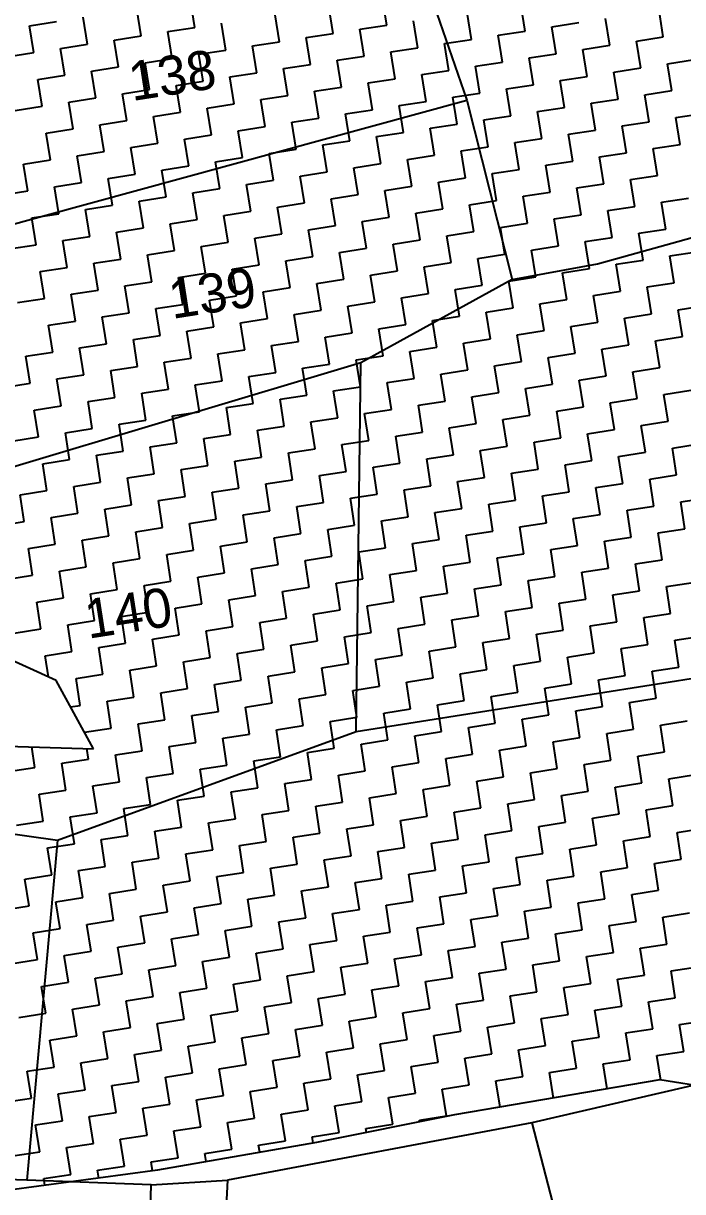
# Model space of a CAD drawing. Header units: metres. Extents: x 288492 to 290465, y 1999120 to 2001541.
# Drawn here: x 289333.7 to 289454.1, y 1999396.7 to 1999609.9 of the extents above; entities that cross this region are included whole.
import ezdxf
from ezdxf.enums import TextEntityAlignment as Align

# ---------------------------------------------------------------- set-up
doc = ezdxf.new("R2010")
doc.units = ezdxf.units.M
doc.header["$MEASUREMENT"] = 0
for name, color, linetype in [('POLY_HATCH', 12, 'Continuous'), ('POLY_PARCEL', 6, 'Continuous'), ('TEXT_PARCEL', 7, 'Continuous')]:
    doc.layers.add(name, color=color, linetype=linetype)
doc.styles.add('TEXT_MAP', font='KRDEV050.TTF')

# ---------------------------------------------------------------- blocks, each defined once
blk = doc.blocks.new('25')
at = {"layer": 'POLY_HATCH', "linetype": 'Continuous'}
for p, q in [((289365.43, 1999567.89), (289364.66, 1999572.95)), ((289401.59, 1999568.2), (289400.82, 1999573.26)), ((289355.31, 1999566.36), (289354.55, 1999571.42)), ((289391.47, 1999566.67), (289390.71, 1999571.73)), ((289417.52, 1999565.45), (289416.76, 1999570.51)), ((289427.64, 1999566.98), (289426.87, 1999572.04)), ((289453.68, 1999565.76), (289452.92, 1999570.82)), ((289334.32, 1999568.35), (289339.38, 1999569.11)), ((289335.09, 1999563.29), (289334.32, 1999568.35)), ((289345.2, 1999564.83), (289344.43, 1999569.88)), ((289371.25, 1999563.6), (289370.48, 1999568.66)), ((289381.36, 1999565.14), (289380.59, 1999570.19)), ((289407.41, 1999563.91), (289406.64, 1999568.97)), ((289432.69, 1999567.75), (289437.75, 1999568.52)), ((289443.57, 1999564.23), (289442.81, 1999569.28)), ((289350.26, 1999565.59), (289355.31, 1999566.36)), ((289360.37, 1999567.13), (289365.43, 1999567.89)), ((289361.14, 1999562.07), (289360.37, 1999567.13)), ((289386.42, 1999565.9), (289391.47, 1999566.67)), ((289396.53, 1999567.44), (289401.59, 1999568.2)), ((289397.3, 1999562.38), (289396.53, 1999567.44)), ((289422.58, 1999566.22), (289427.64, 1999566.98)), ((289423.35, 1999561.16), (289422.58, 1999566.22)), ((289433.46, 1999562.69), (289432.69, 1999567.75)), ((289340.14, 1999564.06), (289345.2, 1999564.83)), ((289340.91, 1999559), (289340.14, 1999564.06)), ((289351.02, 1999560.54), (289350.26, 1999565.59)), ((289376.3, 1999564.37), (289381.36, 1999565.14)), ((289377.07, 1999559.31), (289376.3, 1999564.37)), ((289387.18, 1999560.85), (289386.42, 1999565.9)), ((289402.35, 1999563.15), (289407.41, 1999563.91)), ((289412.47, 1999564.68), (289417.52, 1999565.45)), ((289413.23, 1999559.63), (289412.47, 1999564.68)), ((289438.52, 1999563.46), (289443.57, 1999564.23)), ((289448.63, 1999564.99), (289453.68, 1999565.76)), ((289449.4, 1999559.94), (289448.63, 1999564.99)), ((289330.03, 1999562.52), (289335.09, 1999563.29)), ((289356.08, 1999561.3), (289361.14, 1999562.07)), ((289366.19, 1999562.84), (289371.25, 1999563.6)), ((289366.96, 1999557.78), (289366.19, 1999562.84)), ((289392.24, 1999561.61), (289397.3, 1999562.38)), ((289403.12, 1999558.09), (289402.35, 1999563.15)), ((289428.4, 1999561.93), (289433.46, 1999562.69)), ((289429.17, 1999556.87), (289428.4, 1999561.93)), ((289439.28, 1999558.4), (289438.52, 1999563.46)), ((289345.97, 1999559.77), (289351.02, 1999560.54)), ((289346.73, 1999554.71), (289345.97, 1999559.77)), ((289356.85, 1999556.25), (289356.08, 1999561.3)), ((289382.13, 1999560.08), (289387.18, 1999560.85)), ((289382.89, 1999555.02), (289382.13, 1999560.08)), ((289393.01, 1999556.56), (289392.24, 1999561.61)), ((289408.18, 1999558.86), (289413.23, 1999559.63)), ((289418.29, 1999560.39), (289423.35, 1999561.16)), ((289419.06, 1999555.34), (289418.29, 1999560.39)), ((289444.34, 1999559.17), (289449.4, 1999559.94)), ((289454.45, 1999560.7), (289459.51, 1999561.47)), ((289455.22, 1999555.65), (289454.45, 1999560.7)), ((289335.85, 1999558.23), (289340.91, 1999559)), ((289336.62, 1999553.18), (289335.85, 1999558.23)), ((289361.9, 1999557.01), (289366.96, 1999557.78)), ((289372.02, 1999558.55), (289377.07, 1999559.31)), ((289372.78, 1999553.49), (289372.02, 1999558.55)), ((289398.06, 1999557.32), (289403.12, 1999558.09)), ((289398.83, 1999552.27), (289398.06, 1999557.32)), ((289408.94, 1999553.8), (289408.18, 1999558.86)), ((289434.23, 1999557.64), (289439.28, 1999558.4)), ((289434.99, 1999552.58), (289434.23, 1999557.64)), ((289445.11, 1999554.11), (289444.34, 1999559.17)), ((289351.79, 1999555.48), (289356.85, 1999556.25)), ((289352.56, 1999550.42), (289351.79, 1999555.48)), ((289362.67, 1999551.96), (289361.9, 1999557.01)), ((289387.95, 1999555.79), (289393.01, 1999556.56)), ((289388.72, 1999550.73), (289387.95, 1999555.79)), ((289414, 1999554.57), (289419.06, 1999555.34)), ((289424.11, 1999556.1), (289429.17, 1999556.87)), ((289424.88, 1999551.05), (289424.11, 1999556.1)), ((289450.16, 1999554.88), (289455.22, 1999555.65)), ((289331.56, 1999552.41), (289336.62, 1999553.18)), ((289341.68, 1999553.95), (289346.73, 1999554.71)), ((289342.44, 1999548.89), (289341.68, 1999553.95)), ((289367.73, 1999552.72), (289372.78, 1999553.49)), ((289377.84, 1999554.26), (289382.89, 1999555.02)), ((289378.61, 1999549.2), (289377.84, 1999554.26)), ((289403.89, 1999553.04), (289408.94, 1999553.8)), ((289404.65, 1999547.98), (289403.89, 1999553.04)), ((289414.77, 1999549.51), (289414, 1999554.57)), ((289440.05, 1999553.35), (289445.11, 1999554.11)), ((289440.82, 1999548.29), (289440.05, 1999553.35)), ((289450.93, 1999549.82), (289450.16, 1999554.88)), ((289357.61, 1999551.19), (289362.67, 1999551.96)), ((289358.38, 1999546.13), (289357.61, 1999551.19)), ((289368.49, 1999547.67), (289367.73, 1999552.72)), ((289383.66, 1999549.97), (289388.72, 1999550.73)), ((289393.77, 1999551.5), (289398.83, 1999552.27)), ((289394.54, 1999546.45), (289393.77, 1999551.5)), ((289419.82, 1999550.28), (289424.88, 1999551.05)), ((289429.94, 1999551.81), (289434.99, 1999552.58)), ((289430.7, 1999546.76), (289429.94, 1999551.81)), ((289455.99, 1999550.59), (289461.04, 1999551.36)), ((289337.39, 1999548.12), (289342.44, 1999548.89)), ((289347.5, 1999549.66), (289352.56, 1999550.42)), ((289348.27, 1999544.6), (289347.5, 1999549.66)), ((289373.55, 1999548.43), (289378.61, 1999549.2)), ((289384.43, 1999544.91), (289383.66, 1999549.97)), ((289409.71, 1999548.75), (289414.77, 1999549.51)), ((289410.48, 1999543.69), (289409.71, 1999548.75)), ((289420.59, 1999545.22), (289419.82, 1999550.28)), ((289445.87, 1999549.06), (289450.93, 1999549.82)), ((289446.64, 1999544), (289445.87, 1999549.06)), ((289456.75, 1999545.53), (289455.99, 1999550.59)), ((289338.15, 1999543.07), (289337.39, 1999548.12)), ((289363.44, 1999546.9), (289368.49, 1999547.67)), ((289364.2, 1999541.84), (289363.44, 1999546.9)), ((289374.32, 1999543.38), (289373.55, 1999548.43)), ((289389.49, 1999545.68), (289394.54, 1999546.45)), ((289399.6, 1999547.21), (289404.65, 1999547.98)), ((289400.36, 1999542.16), (289399.6, 1999547.21)), ((289425.65, 1999545.99), (289430.7, 1999546.76)), ((289435.76, 1999547.52), (289440.82, 1999548.29)), ((289436.53, 1999542.47), (289435.76, 1999547.52)), ((289343.21, 1999543.83), (289348.27, 1999544.6)), ((289353.32, 1999545.37), (289358.38, 1999546.13)), ((289354.09, 1999540.31), (289353.32, 1999545.37)), ((289379.37, 1999544.14), (289384.43, 1999544.91)), ((289380.14, 1999539.09), (289379.37, 1999544.14)), ((289390.25, 1999540.62), (289389.49, 1999545.68)), ((289415.53, 1999544.46), (289420.59, 1999545.22)), ((289416.3, 1999539.4), (289415.53, 1999544.46)), ((289426.41, 1999540.93), (289425.65, 1999545.99)), ((289451.7, 1999544.77), (289456.75, 1999545.53)), ((289452.46, 1999539.71), (289451.7, 1999544.77)), ((289333.1, 1999542.3), (289338.15, 1999543.07)), ((289333.86, 1999537.24), (289333.1, 1999542.3)), ((289343.98, 1999538.78), (289343.21, 1999543.83)), ((289369.26, 1999542.61), (289374.32, 1999543.38)), ((289370.03, 1999537.55), (289369.26, 1999542.61)), ((289395.31, 1999541.39), (289400.36, 1999542.16)), ((289405.42, 1999542.92), (289410.48, 1999543.69)), ((289406.19, 1999537.87), (289405.42, 1999542.92)), ((289431.47, 1999541.7), (289436.53, 1999542.47)), ((289441.58, 1999543.23), (289446.64, 1999544)), ((289442.35, 1999538.18), (289441.58, 1999543.23)), ((289349.03, 1999539.54), (289354.09, 1999540.31)), ((289359.15, 1999541.08), (289364.2, 1999541.84)), ((289359.91, 1999536.02), (289359.15, 1999541.08)), ((289385.2, 1999539.85), (289390.25, 1999540.62)), ((289385.96, 1999534.8), (289385.2, 1999539.85)), ((289396.08, 1999536.33), (289395.31, 1999541.39)), ((289421.36, 1999540.17), (289426.41, 1999540.93)), ((289422.12, 1999535.11), (289421.36, 1999540.17)), ((289432.24, 1999536.64), (289431.47, 1999541.7)), ((289447.41, 1999538.94), (289452.46, 1999539.71)), ((289338.92, 1999538.01), (289343.98, 1999538.78)), ((289339.69, 1999532.95), (289338.92, 1999538.01)), ((289349.8, 1999534.49), (289349.03, 1999539.54)), ((289364.97, 1999536.79), (289370.03, 1999537.55)), ((289375.08, 1999538.32), (289380.14, 1999539.09)), ((289375.85, 1999533.26), (289375.08, 1999538.32)), ((289401.13, 1999537.1), (289406.19, 1999537.87)), ((289411.24, 1999538.63), (289416.3, 1999539.4)), ((289412.01, 1999533.58), (289411.24, 1999538.63)), ((289437.29, 1999537.41), (289442.35, 1999538.18)), ((289448.17, 1999533.89), (289447.41, 1999538.94)), ((289328.81, 1999536.48), (289333.86, 1999537.24)), ((289354.86, 1999535.25), (289359.91, 1999536.02)), ((289365.74, 1999531.73), (289364.97, 1999536.79)), ((289391.02, 1999535.57), (289396.08, 1999536.33)), ((289391.79, 1999530.51), (289391.02, 1999535.57)), ((289401.9, 1999532.04), (289401.13, 1999537.1)), ((289427.18, 1999535.88), (289432.24, 1999536.64)), ((289427.95, 1999530.82), (289427.18, 1999535.88)), ((289438.06, 1999532.35), (289437.29, 1999537.41)), ((289453.23, 1999534.66), (289458.29, 1999535.42)), ((289344.74, 1999533.72), (289349.8, 1999534.49)), ((289345.51, 1999528.66), (289344.74, 1999533.72)), ((289355.62, 1999530.2), (289354.86, 1999535.25)), ((289370.79, 1999532.5), (289375.85, 1999533.26)), ((289380.91, 1999534.03), (289385.96, 1999534.8)), ((289381.67, 1999528.98), (289380.91, 1999534.03)), ((289406.96, 1999532.81), (289412.01, 1999533.58)), ((289417.07, 1999534.34), (289422.12, 1999535.11)), ((289417.83, 1999529.29), (289417.07, 1999534.34)), ((289443.12, 1999533.12), (289448.17, 1999533.89)), ((289443.88, 1999528.06), (289443.12, 1999533.12)), ((289454, 1999529.6), (289453.23, 1999534.66)), ((289334.63, 1999532.19), (289339.69, 1999532.95)), ((289335.4, 1999527.13), (289334.63, 1999532.19)), ((289360.68, 1999530.96), (289365.74, 1999531.73)), ((289361.45, 1999525.91), (289360.68, 1999530.96)), ((289371.56, 1999527.44), (289370.79, 1999532.5)), ((289396.84, 1999531.28), (289401.9, 1999532.04)), ((289397.61, 1999526.22), (289396.84, 1999531.28)), ((289407.72, 1999527.75), (289406.96, 1999532.81)), ((289433, 1999531.59), (289438.06, 1999532.35)), ((289433.77, 1999526.53), (289433, 1999531.59)), ((289350.57, 1999529.43), (289355.62, 1999530.2)), ((289351.33, 1999524.37), (289350.57, 1999529.43)), ((289376.62, 1999528.21), (289381.67, 1999528.98)), ((289386.73, 1999529.74), (289391.79, 1999530.51)), ((289387.5, 1999524.69), (289386.73, 1999529.74)), ((289412.78, 1999528.52), (289417.83, 1999529.29)), ((289422.89, 1999530.05), (289427.95, 1999530.82)), ((289423.66, 1999525), (289422.89, 1999530.05)), ((289448.94, 1999528.83), (289454, 1999529.6)), ((289449.71, 1999523.78), (289448.94, 1999528.83)), ((289330.34, 1999526.36), (289335.4, 1999527.13)), ((289340.45, 1999527.9), (289345.51, 1999528.66)), ((289341.22, 1999522.84), (289340.45, 1999527.9)), ((289366.5, 1999526.67), (289371.56, 1999527.44)), ((289367.27, 1999521.62), (289366.5, 1999526.67)), ((289377.38, 1999523.15), (289376.62, 1999528.21)), ((289402.67, 1999526.99), (289407.72, 1999527.75)), ((289403.43, 1999521.93), (289402.67, 1999526.99)), ((289413.55, 1999523.46), (289412.78, 1999528.52)), ((289428.71, 1999525.76), (289433.77, 1999526.53)), ((289438.83, 1999527.3), (289443.88, 1999528.06)), ((289439.59, 1999522.24), (289438.83, 1999527.3)), ((289346.28, 1999523.61), (289351.33, 1999524.37)), ((289356.39, 1999525.14), (289361.45, 1999525.91)), ((289357.16, 1999520.08), (289356.39, 1999525.14)), ((289382.44, 1999523.92), (289387.5, 1999524.69)), ((289392.55, 1999525.45), (289397.61, 1999526.22)), ((289393.32, 1999520.4), (289392.55, 1999525.45)), ((289418.6, 1999524.23), (289423.66, 1999525)), ((289429.48, 1999520.71), (289428.71, 1999525.76)), ((289454.76, 1999524.54), (289459.82, 1999525.31)), ((289455.53, 1999519.49), (289454.76, 1999524.54)), ((289336.17, 1999522.07), (289341.22, 1999522.84)), ((289347.05, 1999518.55), (289346.28, 1999523.61)), ((289372.33, 1999522.38), (289377.38, 1999523.15)), ((289373.09, 1999517.33), (289372.33, 1999522.38)), ((289383.21, 1999518.86), (289382.44, 1999523.92)), ((289408.49, 1999522.7), (289413.55, 1999523.46)), ((289409.26, 1999517.64), (289408.49, 1999522.7)), ((289419.37, 1999519.17), (289418.6, 1999524.23)), ((289434.54, 1999521.47), (289439.59, 1999522.24)), ((289444.65, 1999523.01), (289449.71, 1999523.78)), ((289445.42, 1999517.95), (289444.65, 1999523.01)), ((289336.93, 1999517.02), (289336.17, 1999522.07)), ((289352.1, 1999519.32), (289357.16, 1999520.08)), ((289362.21, 1999520.85), (289367.27, 1999521.62)), ((289362.98, 1999515.79), (289362.21, 1999520.85)), ((289388.26, 1999519.63), (289393.32, 1999520.4)), ((289398.38, 1999521.16), (289403.43, 1999521.93)), ((289399.14, 1999516.11), (289398.38, 1999521.16)), ((289424.42, 1999519.94), (289429.48, 1999520.71)), ((289425.19, 1999514.88), (289424.42, 1999519.94)), ((289435.3, 1999516.42), (289434.54, 1999521.47)), ((289341.99, 1999517.78), (289347.05, 1999518.55)), ((289342.76, 1999512.73), (289341.99, 1999517.78)), ((289352.87, 1999514.26), (289352.1, 1999519.32)), ((289378.15, 1999518.1), (289383.21, 1999518.86)), ((289378.92, 1999513.04), (289378.15, 1999518.1)), ((289389.03, 1999514.57), (289388.26, 1999519.63)), ((289414.31, 1999518.41), (289419.37, 1999519.17)), ((289415.08, 1999513.35), (289414.31, 1999518.41)), ((289440.36, 1999517.19), (289445.42, 1999517.95)), ((289450.47, 1999518.72), (289455.53, 1999519.49)), ((289451.24, 1999513.66), (289450.47, 1999518.72)), ((289331.88, 1999516.25), (289336.93, 1999517.02)), ((289357.92, 1999515.03), (289362.98, 1999515.79)), ((289368.04, 1999516.56), (289373.09, 1999517.33)), ((289368.8, 1999511.51), (289368.04, 1999516.56)), ((289394.09, 1999515.34), (289399.14, 1999516.11)), ((289404.2, 1999516.87), (289409.26, 1999517.64)), ((289404.97, 1999511.82), (289404.2, 1999516.87)), ((289430.25, 1999515.65), (289435.3, 1999516.42)), ((289431.02, 1999510.6), (289430.25, 1999515.65)), ((289441.13, 1999512.13), (289440.36, 1999517.19)), ((289347.81, 1999513.49), (289352.87, 1999514.26)), ((289348.58, 1999508.44), (289347.81, 1999513.49)), ((289358.69, 1999509.97), (289357.92, 1999515.03)), ((289383.97, 1999513.81), (289389.03, 1999514.57)), ((289384.74, 1999508.75), (289383.97, 1999513.81)), ((289394.85, 1999510.28), (289394.09, 1999515.34)), ((289410.02, 1999512.58), (289415.08, 1999513.35)), ((289420.14, 1999514.12), (289425.19, 1999514.88)), ((289420.9, 1999509.06), (289420.14, 1999514.12)), ((289446.18, 1999512.9), (289451.24, 1999513.66)), ((289456.3, 1999514.43), (289461.35, 1999515.2)), ((289457.06, 1999509.37), (289456.3, 1999514.43)), ((289337.7, 1999511.96), (289342.76, 1999512.73)), ((289338.47, 1999506.9), (289337.7, 1999511.96)), ((289363.75, 1999510.74), (289368.8, 1999511.51)), ((289373.86, 1999512.27), (289378.92, 1999513.04)), ((289374.63, 1999507.22), (289373.86, 1999512.27)), ((289399.91, 1999511.05), (289404.97, 1999511.82)), ((289410.79, 1999507.53), (289410.02, 1999512.58)), ((289436.07, 1999511.36), (289441.13, 1999512.13)), ((289436.84, 1999506.31), (289436.07, 1999511.36)), ((289446.95, 1999507.84), (289446.18, 1999512.9)), ((289353.64, 1999509.2), (289358.69, 1999509.97)), ((289354.4, 1999504.15), (289353.64, 1999509.2)), ((289364.51, 1999505.68), (289363.75, 1999510.74)), ((289389.8, 1999509.52), (289394.85, 1999510.28)), ((289390.56, 1999504.46), (289389.8, 1999509.52)), ((289400.68, 1999505.99), (289399.91, 1999511.05)), ((289415.85, 1999508.29), (289420.9, 1999509.06)), ((289425.96, 1999509.83), (289431.02, 1999510.6)), ((289426.73, 1999504.77), (289425.96, 1999509.83)), ((289452.01, 1999508.61), (289457.06, 1999509.37)), ((289333.41, 1999506.14), (289338.47, 1999506.9)), ((289343.52, 1999507.67), (289348.58, 1999508.44)), ((289344.29, 1999502.61), (289343.52, 1999507.67)), ((289369.57, 1999506.45), (289374.63, 1999507.22)), ((289379.68, 1999507.98), (289384.74, 1999508.75)), ((289380.45, 1999502.93), (289379.68, 1999507.98)), ((289405.73, 1999506.76), (289410.79, 1999507.53)), ((289406.5, 1999501.7), (289405.73, 1999506.76)), ((289416.61, 1999503.24), (289415.85, 1999508.29)), ((289441.89, 1999507.07), (289446.95, 1999507.84)), ((289442.66, 1999502.02), (289441.89, 1999507.07)), ((289452.77, 1999503.55), (289452.01, 1999508.61)), ((289334.18, 1999501.08), (289333.41, 1999506.14)), ((289359.46, 1999504.91), (289364.51, 1999505.68)), ((289360.23, 1999499.86), (289359.46, 1999504.91)), ((289370.34, 1999501.39), (289369.57, 1999506.45)), ((289395.62, 1999505.23), (289400.68, 1999505.99)), ((289396.39, 1999500.17), (289395.62, 1999505.23)), ((289421.67, 1999504), (289426.73, 1999504.77)), ((289431.78, 1999505.54), (289436.84, 1999506.31)), ((289432.55, 1999500.48), (289431.78, 1999505.54)), ((289339.23, 1999501.85), (289344.29, 1999502.61)), ((289349.35, 1999503.38), (289354.4, 1999504.15)), ((289350.11, 1999498.32), (289349.35, 1999503.38)), ((289375.39, 1999502.16), (289380.45, 1999502.93)), ((289385.51, 1999503.69), (289390.56, 1999504.46)), ((289386.27, 1999498.64), (289385.51, 1999503.69)), ((289411.56, 1999502.47), (289416.61, 1999503.24)), ((289412.32, 1999497.41), (289411.56, 1999502.47)), ((289422.44, 1999498.95), (289421.67, 1999504)), ((289447.72, 1999502.78), (289452.77, 1999503.55)), ((289448.49, 1999497.73), (289447.72, 1999502.78)), ((289329.12, 1999500.31), (289334.18, 1999501.08)), ((289340, 1999496.79), (289339.23, 1999501.85)), ((289365.28, 1999500.63), (289370.34, 1999501.39)), ((289366.05, 1999495.57), (289365.28, 1999500.63)), ((289376.16, 1999497.1), (289375.39, 1999502.16)), ((289391.33, 1999499.4), (289396.39, 1999500.17)), ((289401.44, 1999500.94), (289406.5, 1999501.7)), ((289402.21, 1999495.88), (289401.44, 1999500.94)), ((289427.49, 1999499.72), (289432.55, 1999500.48)), ((289437.61, 1999501.25), (289442.66, 1999502.02)), ((289438.37, 1999496.19), (289437.61, 1999501.25)), ((289345.06, 1999497.56), (289350.11, 1999498.32)), ((289355.17, 1999499.09), (289360.23, 1999499.86)), ((289355.94, 1999494.04), (289355.17, 1999499.09)), ((289381.22, 1999497.87), (289386.27, 1999498.64)), ((289392.1, 1999494.35), (289391.33, 1999499.4)), ((289417.38, 1999498.18), (289422.44, 1999498.95)), ((289418.15, 1999493.13), (289417.38, 1999498.18)), ((289428.26, 1999494.66), (289427.49, 1999499.72)), ((289453.54, 1999498.49), (289458.6, 1999499.26)), ((289454.31, 1999493.44), (289453.54, 1999498.49)), ((289334.94, 1999496.02), (289340, 1999496.79)), ((289335.71, 1999490.97), (289334.94, 1999496.02)), ((289345.82, 1999492.5), (289345.06, 1999497.56)), ((289371.11, 1999496.34), (289376.16, 1999497.1)), ((289371.87, 1999491.28), (289371.11, 1999496.34)), ((289381.98, 1999492.81), (289381.22, 1999497.87)), ((289397.15, 1999495.11), (289402.21, 1999495.88)), ((289407.27, 1999496.65), (289412.32, 1999497.41)), ((289408.03, 1999491.59), (289407.27, 1999496.65)), ((289433.32, 1999495.43), (289438.37, 1999496.19)), ((289443.43, 1999496.96), (289448.49, 1999497.73)), ((289444.2, 1999491.9), (289443.43, 1999496.96)), ((289350.88, 1999493.27), (289355.94, 1999494.04)), ((289360.99, 1999494.8), (289366.05, 1999495.57)), ((289361.76, 1999489.75), (289360.99, 1999494.8)), ((289387.04, 1999493.58), (289392.1, 1999494.35)), ((289387.81, 1999488.52), (289387.04, 1999493.58)), ((289397.92, 1999490.06), (289397.15, 1999495.11)), ((289423.2, 1999493.89), (289428.26, 1999494.66)), ((289423.97, 1999488.84), (289423.2, 1999493.89)), ((289434.08, 1999490.37), (289433.32, 1999495.43)), ((289340.77, 1999491.73), (289345.82, 1999492.5)), ((289341.53, 1999486.68), (289340.77, 1999491.73)), ((289351.65, 1999488.21), (289350.88, 1999493.27)), ((289376.93, 1999492.05), (289381.98, 1999492.81)), ((289377.7, 1999486.99), (289376.93, 1999492.05)), ((289402.98, 1999490.82), (289408.03, 1999491.59)), ((289413.09, 1999492.36), (289418.15, 1999493.13)), ((289413.86, 1999487.3), (289413.09, 1999492.36)), ((289439.14, 1999491.14), (289444.2, 1999491.9)), ((289449.25, 1999492.67), (289454.31, 1999493.44)), ((289450.02, 1999487.61), (289449.25, 1999492.67)), ((289330.65, 1999490.2), (289335.71, 1999490.97)), ((289356.7, 1999488.98), (289361.76, 1999489.75)), ((289366.82, 1999490.51), (289371.87, 1999491.28)), ((289367.58, 1999485.46), (289366.82, 1999490.51)), ((289392.86, 1999489.29), (289397.92, 1999490.06)), ((289393.63, 1999484.23), (289392.86, 1999489.29)), ((289403.74, 1999485.77), (289402.98, 1999490.82)), ((289429.03, 1999489.6), (289434.08, 1999490.37)), ((289429.79, 1999484.55), (289429.03, 1999489.6)), ((289439.91, 1999486.08), (289439.14, 1999491.14)), ((289455.08, 1999488.38), (289460.13, 1999489.15)), ((289346.59, 1999487.45), (289351.65, 1999488.21)), ((289347.36, 1999482.39), (289346.59, 1999487.45)), ((289357.47, 1999483.92), (289356.7, 1999488.98)), ((289372.64, 1999486.22), (289377.7, 1999486.99)), ((289382.75, 1999487.76), (289387.81, 1999488.52)), ((289383.52, 1999482.7), (289382.75, 1999487.76)), ((289408.8, 1999486.53), (289413.86, 1999487.3)), ((289418.91, 1999488.07), (289423.97, 1999488.84)), ((289419.68, 1999483.01), (289418.91, 1999488.07)), ((289444.96, 1999486.85), (289450.02, 1999487.61)), ((289455.84, 1999483.32), (289455.08, 1999488.38)), ((289336.48, 1999485.91), (289341.53, 1999486.68)), ((289337.24, 1999480.85), (289336.48, 1999485.91)), ((289362.53, 1999484.69), (289367.58, 1999485.46)), ((289373.41, 1999481.17), (289372.64, 1999486.22)), ((289398.69, 1999485), (289403.74, 1999485.77)), ((289399.45, 1999479.94), (289398.69, 1999485)), ((289409.57, 1999481.48), (289408.8, 1999486.53)), ((289434.85, 1999485.31), (289439.91, 1999486.08)), ((289435.62, 1999480.26), (289434.85, 1999485.31)), ((289445.73, 1999481.79), (289444.96, 1999486.85)), ((289352.41, 1999483.16), (289357.47, 1999483.92)), ((289353.18, 1999478.1), (289352.41, 1999483.16)), ((289363.29, 1999479.63), (289362.53, 1999484.69)), ((289378.46, 1999481.93), (289383.52, 1999482.7)), ((289388.58, 1999483.47), (289393.63, 1999484.23)), ((289389.34, 1999478.41), (289388.58, 1999483.47)), ((289414.62, 1999482.25), (289419.68, 1999483.01)), ((289424.74, 1999483.78), (289429.79, 1999484.55)), ((289425.5, 1999478.72), (289424.74, 1999483.78)), ((289450.79, 1999482.56), (289455.84, 1999483.32)), ((289451.55, 1999477.5), (289450.79, 1999482.56)), ((289332.19, 1999480.09), (289337.24, 1999480.85)), ((289342.3, 1999481.62), (289347.36, 1999482.39)), ((289343.07, 1999476.57), (289342.3, 1999481.62)), ((289368.35, 1999480.4), (289373.41, 1999481.17)), ((289369.12, 1999475.34), (289368.35, 1999480.4)), ((289379.23, 1999476.88), (289378.46, 1999481.93)), ((289404.51, 1999480.71), (289409.57, 1999481.48)), ((289405.28, 1999475.66), (289404.51, 1999480.71)), ((289415.39, 1999477.19), (289414.62, 1999482.25)), ((289440.67, 1999481.02), (289445.73, 1999481.79)), ((289441.44, 1999475.97), (289440.67, 1999481.02)), ((289332.95, 1999475.03), (289332.19, 1999480.09)), ((289358.24, 1999478.87), (289363.29, 1999479.63)), ((289359, 1999473.81), (289358.24, 1999478.87)), ((289384.29, 1999477.64), (289389.34, 1999478.41)), ((289394.4, 1999479.18), (289399.45, 1999479.94)), ((289395.17, 1999474.12), (289394.4, 1999479.18)), ((289420.45, 1999477.96), (289425.5, 1999478.72)), ((289430.56, 1999479.49), (289435.62, 1999480.26)), ((289431.33, 1999474.43), (289430.56, 1999479.49)), ((289456.61, 1999478.27), (289461.67, 1999479.03)), ((289457.38, 1999473.21), (289456.61, 1999478.27)), ((289338.01, 1999475.8), (289343.07, 1999476.57)), ((289348.12, 1999477.33), (289353.18, 1999478.1)), ((289348.89, 1999472.28), (289348.12, 1999477.33)), ((289374.17, 1999476.11), (289379.23, 1999476.88)), ((289374.94, 1999471.05), (289374.17, 1999476.11)), ((289385.05, 1999472.59), (289384.29, 1999477.64)), ((289410.33, 1999476.42), (289415.39, 1999477.19)), ((289411.1, 1999471.37), (289410.33, 1999476.42)), ((289421.21, 1999472.9), (289420.45, 1999477.96)), ((289436.38, 1999475.2), (289441.44, 1999475.97)), ((289446.5, 1999476.73), (289451.55, 1999477.5)), ((289447.26, 1999471.68), (289446.5, 1999476.73)), ((289327.9, 1999474.26), (289332.95, 1999475.03)), ((289338.78, 1999470.74), (289338.01, 1999475.8)), ((289353.95, 1999473.04), (289359, 1999473.81)), ((289364.06, 1999474.58), (289369.12, 1999475.34)), ((289364.83, 1999469.52), (289364.06, 1999474.58)), ((289390.11, 1999473.35), (289395.17, 1999474.12)), ((289400.22, 1999474.89), (289405.28, 1999475.66)), ((289400.99, 1999469.83), (289400.22, 1999474.89)), ((289426.27, 1999473.67), (289431.33, 1999474.43)), ((289437.15, 1999470.14), (289436.38, 1999475.2)), ((289343.83, 1999471.51), (289348.89, 1999472.28)), ((289354.71, 1999467.99), (289353.95, 1999473.04)), ((289380, 1999471.82), (289385.05, 1999472.59)), ((289380.76, 1999466.76), (289380, 1999471.82)), ((289390.88, 1999468.3), (289390.11, 1999473.35)), ((289416.16, 1999472.13), (289421.21, 1999472.9)), ((289416.92, 1999467.08), (289416.16, 1999472.13)), ((289427.04, 1999468.61), (289426.27, 1999473.67)), ((289442.21, 1999470.91), (289447.26, 1999471.68)), ((289452.32, 1999472.44), (289457.38, 1999473.21)), ((289453.09, 1999467.39), (289452.32, 1999472.44)), ((289333.72, 1999469.98), (289338.78, 1999470.74)), ((289334.49, 1999464.92), (289333.72, 1999469.98)), ((289344.6, 1999466.45), (289343.83, 1999471.51)), ((289359.77, 1999468.75), (289364.83, 1999469.52)), ((289369.88, 1999470.29), (289374.94, 1999471.05)), ((289370.65, 1999465.23), (289369.88, 1999470.29)), ((289395.93, 1999469.07), (289400.99, 1999469.83)), ((289406.04, 1999470.6), (289411.1, 1999471.37)), ((289406.81, 1999465.54), (289406.04, 1999470.6)), ((289432.09, 1999469.38), (289437.15, 1999470.14)), ((289432.86, 1999464.32), (289432.09, 1999469.38)), ((289442.97, 1999465.85), (289442.21, 1999470.91)), ((289349.66, 1999467.22), (289354.71, 1999467.99)), ((289350.42, 1999462.16), (289349.66, 1999467.22)), ((289360.54, 1999463.7), (289359.77, 1999468.75)), ((289385.82, 1999467.53), (289390.88, 1999468.3)), ((289386.59, 1999462.47), (289385.82, 1999467.53)), ((289396.7, 1999464.01), (289395.93, 1999469.07)), ((289421.98, 1999467.84), (289427.04, 1999468.61)), ((289422.75, 1999462.79), (289421.98, 1999467.84)), ((289448.03, 1999466.62), (289453.09, 1999467.39)), ((289339.54, 1999465.69), (289344.6, 1999466.45)), ((289340.31, 1999460.63), (289339.54, 1999465.69)), ((289365.59, 1999464.46), (289370.65, 1999465.23)), ((289375.71, 1999466), (289380.76, 1999466.76)), ((289376.47, 1999460.94), (289375.71, 1999466)), ((289401.76, 1999464.78), (289406.81, 1999465.54)), ((289411.87, 1999466.31), (289416.92, 1999467.08)), ((289412.64, 1999461.25), (289411.87, 1999466.31)), ((289437.92, 1999465.09), (289442.97, 1999465.85)), ((289438.68, 1999460.03), (289437.92, 1999465.09)), ((289448.8, 1999461.56), (289448.03, 1999466.62)), ((289329.43, 1999464.15), (289334.49, 1999464.92)), ((289355.48, 1999462.93), (289360.54, 1999463.7)), ((289356.25, 1999457.87), (289355.48, 1999462.93)), ((289366.36, 1999459.41), (289365.59, 1999464.46)), ((289391.64, 1999463.24), (289396.7, 1999464.01)), ((289392.41, 1999458.19), (289391.64, 1999463.24)), ((289402.52, 1999459.72), (289401.76, 1999464.78)), ((289417.69, 1999462.02), (289422.75, 1999462.79)), ((289427.8, 1999463.55), (289432.86, 1999464.32)), ((289428.57, 1999458.5), (289427.8, 1999463.55)), ((289453.85, 1999462.33), (289458.91, 1999463.1)), ((289335.26, 1999459.86), (289340.31, 1999460.63)), ((289345.37, 1999461.4), (289350.42, 1999462.16)), ((289346.13, 1999456.34), (289345.37, 1999461.4)), ((289371.42, 1999460.17), (289376.47, 1999460.94)), ((289381.53, 1999461.71), (289386.59, 1999462.47)), ((289382.3, 1999456.65), (289381.53, 1999461.71)), ((289407.58, 1999460.49), (289412.64, 1999461.25)), ((289418.46, 1999456.96), (289417.69, 1999462.02)), ((289443.74, 1999460.8), (289448.8, 1999461.56)), ((289444.51, 1999455.74), (289443.74, 1999460.8)), ((289454.62, 1999457.28), (289453.85, 1999462.33)), ((289336.02, 1999454.81), (289335.26, 1999459.86)), ((289361.3, 1999458.64), (289366.36, 1999459.41)), ((289362.07, 1999453.58), (289361.3, 1999458.64)), ((289372.18, 1999455.12), (289371.42, 1999460.17)), ((289397.47, 1999458.95), (289402.52, 1999459.72)), ((289398.23, 1999453.9), (289397.47, 1999458.95)), ((289408.35, 1999455.43), (289407.58, 1999460.49)), ((289423.51, 1999457.73), (289428.57, 1999458.5)), ((289433.63, 1999459.26), (289438.68, 1999460.03)), ((289434.39, 1999454.21), (289433.63, 1999459.26)), ((289341.08, 1999455.57), (289346.13, 1999456.34)), ((289351.19, 1999457.11), (289356.25, 1999457.87)), ((289351.96, 1999452.05), (289351.19, 1999457.11)), ((289377.24, 1999455.88), (289382.3, 1999456.65)), ((289387.35, 1999457.42), (289392.41, 1999458.19)), ((289388.12, 1999452.36), (289387.35, 1999457.42)), ((289413.4, 1999456.2), (289418.46, 1999456.96)), ((289414.17, 1999451.14), (289413.4, 1999456.2)), ((289424.28, 1999452.67), (289423.51, 1999457.73)), ((289449.56, 1999456.51), (289454.62, 1999457.28)), ((289450.33, 1999451.45), (289449.56, 1999456.51)), ((289330.97, 1999454.04), (289336.02, 1999454.81)), ((289341.85, 1999450.52), (289341.08, 1999455.57)), ((289367.13, 1999454.35), (289372.18, 1999455.12)), ((289367.89, 1999449.29), (289367.13, 1999454.35)), ((289378.01, 1999450.83), (289377.24, 1999455.88)), ((289403.29, 1999454.66), (289408.35, 1999455.43)), ((289404.06, 1999449.61), (289403.29, 1999454.66)), ((289429.34, 1999453.44), (289434.39, 1999454.21)), ((289439.45, 1999454.97), (289444.51, 1999455.74)), ((289440.22, 1999449.92), (289439.45, 1999454.97)), ((289346.9, 1999451.28), (289351.96, 1999452.05)), ((289357.01, 1999452.82), (289362.07, 1999453.58)), ((289357.78, 1999447.76), (289357.01, 1999452.82)), ((289383.06, 1999451.6), (289388.12, 1999452.36)), ((289393.18, 1999453.13), (289398.23, 1999453.9)), ((289393.94, 1999448.07), (289393.18, 1999453.13)), ((289419.23, 1999451.91), (289424.28, 1999452.67)), ((289419.99, 1999446.85), (289419.23, 1999451.91)), ((289430.11, 1999448.38), (289429.34, 1999453.44)), ((289455.39, 1999452.22), (289460.44, 1999452.99)), ((289456.15, 1999447.16), (289455.39, 1999452.22)), ((289336.79, 1999449.75), (289341.85, 1999450.52)), ((289337.39, 1999445.78), (289336.79, 1999449.75)), ((289347.67, 1999446.23), (289346.9, 1999451.28)), ((289372.95, 1999450.06), (289378.01, 1999450.83)), ((289373.72, 1999445), (289372.95, 1999450.06)), ((289383.83, 1999446.54), (289383.06, 1999451.6)), ((289399, 1999448.84), (289404.06, 1999449.61)), ((289409.11, 1999450.37), (289414.17, 1999451.14)), ((289409.88, 1999445.32), (289409.11, 1999450.37)), ((289435.16, 1999449.15), (289440.22, 1999449.92)), ((289445.27, 1999450.68), (289450.33, 1999451.45)), ((289446.04, 1999445.63), (289445.27, 1999450.68)), ((289352.73, 1999446.99), (289357.78, 1999447.76)), ((289362.84, 1999448.53), (289367.89, 1999449.29)), ((289363.6, 1999443.47), (289362.84, 1999448.53)), ((289388.89, 1999447.31), (289393.94, 1999448.07)), ((289399.77, 1999443.78), (289399, 1999448.84)), ((289425.05, 1999447.62), (289430.11, 1999448.38)), ((289425.82, 1999442.56), (289425.05, 1999447.62)), ((289435.93, 1999444.09), (289435.16, 1999449.15)), ((289342.61, 1999445.46), (289347.67, 1999446.23)), ((289343.38, 1999440.4), (289342.61, 1999445.46)), ((289353.49, 1999441.94), (289352.73, 1999446.99)), ((289378.77, 1999445.77), (289383.83, 1999446.54)), ((289379.54, 1999440.72), (289378.77, 1999445.77)), ((289389.65, 1999442.25), (289388.89, 1999447.31)), ((289404.82, 1999444.55), (289409.88, 1999445.32)), ((289414.94, 1999446.08), (289419.99, 1999446.85)), ((289415.7, 1999441.03), (289414.94, 1999446.08)), ((289440.98, 1999444.86), (289446.04, 1999445.63)), ((289451.1, 1999446.4), (289456.15, 1999447.16)), ((289451.86, 1999441.34), (289451.1, 1999446.4)), ((289358.55, 1999442.7), (289363.6, 1999443.47)), ((289368.66, 1999444.24), (289373.72, 1999445)), ((289369.43, 1999439.18), (289368.66, 1999444.24)), ((289394.71, 1999443.02), (289399.77, 1999443.78)), ((289395.48, 1999437.96), (289394.71, 1999443.02)), ((289405.59, 1999439.49), (289404.82, 1999444.55)), ((289430.87, 1999443.33), (289435.93, 1999444.09)), ((289431.64, 1999438.27), (289430.87, 1999443.33)), ((289441.75, 1999439.81), (289440.98, 1999444.86)), ((289348.44, 1999441.17), (289353.49, 1999441.94)), ((289349.2, 1999436.11), (289348.44, 1999441.17)), ((289359.32, 1999437.65), (289358.55, 1999442.7)), ((289384.6, 1999441.48), (289389.65, 1999442.25)), ((289385.36, 1999436.43), (289384.6, 1999441.48)), ((289410.65, 1999440.26), (289415.7, 1999441.03)), ((289420.76, 1999441.79), (289425.82, 1999442.56)), ((289421.53, 1999436.74), (289420.76, 1999441.79)), ((289446.81, 1999440.57), (289451.86, 1999441.34)), ((289341.54, 1999440.12), (289343.38, 1999440.4)), ((289364.37, 1999438.41), (289369.43, 1999439.18)), ((289374.48, 1999439.95), (289379.54, 1999440.72)), ((289375.25, 1999434.89), (289374.48, 1999439.95)), ((289400.53, 1999438.73), (289405.59, 1999439.49)), ((289401.3, 1999433.67), (289400.53, 1999438.73)), ((289411.41, 1999435.2), (289410.65, 1999440.26)), ((289436.7, 1999439.04), (289441.75, 1999439.81)), ((289437.46, 1999433.98), (289436.7, 1999439.04)), ((289447.57, 1999435.52), (289446.81, 1999440.57)), ((289354.26, 1999436.88), (289359.32, 1999437.65)), ((289355.03, 1999431.82), (289354.26, 1999436.88)), ((289365.14, 1999433.36), (289364.37, 1999438.41)), ((289380.31, 1999435.66), (289385.36, 1999436.43)), ((289390.42, 1999437.19), (289395.48, 1999437.96)), ((289391.19, 1999432.14), (289390.42, 1999437.19)), ((289416.47, 1999435.97), (289421.53, 1999436.74)), ((289426.58, 1999437.5), (289431.64, 1999438.27)), ((289427.35, 1999432.45), (289426.58, 1999437.5)), ((289452.63, 1999436.28), (289457.69, 1999437.05)), ((289344.15, 1999435.35), (289349.2, 1999436.11)), ((289344.16, 1999435.29), (289344.15, 1999435.35)), ((289370.19, 1999434.13), (289375.25, 1999434.89)), ((289381.07, 1999430.6), (289380.31, 1999435.66)), ((289406.36, 1999434.44), (289411.41, 1999435.2)), ((289407.12, 1999429.38), (289406.36, 1999434.44)), ((289417.24, 1999430.91), (289416.47, 1999435.97)), ((289442.52, 1999434.75), (289447.57, 1999435.52)), ((289443.29, 1999429.69), (289442.52, 1999434.75)), ((289453.4, 1999431.23), (289452.63, 1999436.28)), ((289334.8, 1999428.76), (289334.21, 1999432.63)), ((289344.91, 1999430.29), (289344.61, 1999432.27)), ((289360.08, 1999432.59), (289365.14, 1999433.36)), ((289360.85, 1999427.54), (289360.08, 1999432.59)), ((289370.96, 1999429.07), (289370.19, 1999434.13)), ((289386.13, 1999431.37), (289391.19, 1999432.14)), ((289396.24, 1999432.9), (289401.3, 1999433.67)), ((289397.01, 1999427.85), (289396.24, 1999432.9)), ((289422.29, 1999431.68), (289427.35, 1999432.45)), ((289432.41, 1999433.22), (289437.46, 1999433.98)), ((289433.17, 1999428.16), (289432.41, 1999433.22)), ((289339.86, 1999429.52), (289344.91, 1999430.29)), ((289349.97, 1999431.06), (289355.03, 1999431.82)), ((289350.74, 1999426), (289349.97, 1999431.06)), ((289376.02, 1999429.84), (289381.07, 1999430.6)), ((289376.79, 1999424.78), (289376.02, 1999429.84)), ((289386.9, 1999426.31), (289386.13, 1999431.37)), ((289412.18, 1999430.15), (289417.24, 1999430.91)), ((289412.95, 1999425.09), (289412.18, 1999430.15)), ((289423.06, 1999426.62), (289422.29, 1999431.68)), ((289448.34, 1999430.46), (289453.4, 1999431.23)), ((289449.11, 1999425.4), (289448.34, 1999430.46)), ((289329.74, 1999427.99), (289334.8, 1999428.76)), ((289340.62, 1999424.47), (289339.86, 1999429.52)), ((289365.91, 1999428.3), (289370.96, 1999429.07)), ((289366.67, 1999423.25), (289365.91, 1999428.3)), ((289391.95, 1999427.08), (289397.01, 1999427.85)), ((289402.07, 1999428.61), (289407.12, 1999429.38)), ((289402.83, 1999423.56), (289402.07, 1999428.61)), ((289428.12, 1999427.39), (289433.17, 1999428.16)), ((289438.23, 1999428.93), (289443.29, 1999429.69)), ((289439, 1999423.87), (289438.23, 1999428.93)), ((289345.68, 1999425.23), (289350.74, 1999426)), ((289355.79, 1999426.77), (289360.85, 1999427.54)), ((289356.56, 1999421.71), (289355.79, 1999426.77)), ((289381.84, 1999425.55), (289386.9, 1999426.31)), ((289382.61, 1999420.49), (289381.84, 1999425.55)), ((289392.72, 1999422.02), (289391.95, 1999427.08)), ((289418, 1999425.86), (289423.06, 1999426.62)), ((289418.77, 1999420.8), (289418, 1999425.86)), ((289428.88, 1999422.34), (289428.12, 1999427.39)), ((289444.05, 1999424.64), (289449.11, 1999425.4)), ((289454.17, 1999426.17), (289459.22, 1999426.94)), ((289454.93, 1999421.11), (289454.17, 1999426.17)), ((289335.57, 1999423.7), (289340.62, 1999424.47)), ((289336.33, 1999418.64), (289335.57, 1999423.7)), ((289346.45, 1999420.18), (289345.68, 1999425.23)), ((289361.62, 1999422.48), (289366.67, 1999423.25)), ((289371.73, 1999424.01), (289376.79, 1999424.78)), ((289372.5, 1999418.96), (289371.73, 1999424.01)), ((289397.78, 1999422.79), (289402.83, 1999423.56)), ((289407.89, 1999424.32), (289412.95, 1999425.09)), ((289408.66, 1999419.27), (289407.89, 1999424.32)), ((289433.94, 1999423.1), (289439, 1999423.87)), ((289444.82, 1999419.58), (289444.05, 1999424.64)), ((289351.5, 1999420.94), (289356.56, 1999421.71)), ((289362.38, 1999417.42), (289361.62, 1999422.48)), ((289387.66, 1999421.26), (289392.72, 1999422.02)), ((289388.43, 1999416.2), (289387.66, 1999421.26)), ((289398.54, 1999417.73), (289397.78, 1999422.79)), ((289423.83, 1999421.57), (289428.88, 1999422.34)), ((289424.59, 1999416.51), (289423.83, 1999421.57)), ((289434.71, 1999418.05), (289433.94, 1999423.1)), ((289449.88, 1999420.35), (289454.93, 1999421.11)), ((289341.39, 1999419.41), (289346.45, 1999420.18)), ((289342.16, 1999414.35), (289341.39, 1999419.41)), ((289352.27, 1999415.89), (289351.5, 1999420.94)), ((289367.44, 1999418.19), (289372.5, 1999418.96)), ((289377.55, 1999419.72), (289382.61, 1999420.49)), ((289378.32, 1999414.67), (289377.55, 1999419.72)), ((289403.6, 1999418.5), (289408.66, 1999419.27)), ((289413.71, 1999420.03), (289418.77, 1999420.8)), ((289414.48, 1999414.98), (289413.71, 1999420.03)), ((289439.76, 1999418.81), (289444.82, 1999419.58)), ((289440.53, 1999413.76), (289439.76, 1999418.81)), ((289450.64, 1999415.29), (289449.88, 1999420.35)), ((289331.28, 1999417.88), (289336.33, 1999418.64)), ((289357.33, 1999416.66), (289362.38, 1999417.42)), ((289358.09, 1999411.6), (289357.33, 1999416.66)), ((289368.21, 1999413.13), (289367.44, 1999418.19)), ((289393.49, 1999416.97), (289398.54, 1999417.73)), ((289394.26, 1999411.91), (289393.49, 1999416.97)), ((289404.37, 1999413.44), (289403.6, 1999418.5)), ((289429.65, 1999417.28), (289434.71, 1999418.05)), ((289430.42, 1999412.22), (289429.65, 1999417.28)), ((289455.7, 1999416.06), (289460.76, 1999416.82)), ((289347.21, 1999415.12), (289352.27, 1999415.89)), ((289347.98, 1999410.07), (289347.21, 1999415.12)), ((289373.26, 1999413.9), (289378.32, 1999414.67)), ((289383.38, 1999415.43), (289388.43, 1999416.2)), ((289384.14, 1999410.38), (289383.38, 1999415.43)), ((289409.42, 1999414.21), (289414.48, 1999414.98)), ((289419.54, 1999415.75), (289424.59, 1999416.51)), ((289420.3, 1999410.69), (289419.54, 1999415.75)), ((289445.59, 1999414.52), (289450.64, 1999415.29)), ((289446.35, 1999409.47), (289445.59, 1999414.52)), ((289456.47, 1999411), (289455.7, 1999416.06)), ((289337.1, 1999413.59), (289342.16, 1999414.35)), ((289337.87, 1999408.53), (289337.1, 1999413.59)), ((289363.15, 1999412.37), (289368.21, 1999413.13)), ((289363.92, 1999407.31), (289363.15, 1999412.37)), ((289374.03, 1999408.84), (289373.26, 1999413.9)), ((289399.31, 1999412.68), (289404.37, 1999413.44)), ((289400.08, 1999407.62), (289399.31, 1999412.68)), ((289410.19, 1999409.15), (289409.42, 1999414.21)), ((289425.36, 1999411.46), (289430.42, 1999412.22)), ((289435.47, 1999412.99), (289440.53, 1999413.76)), ((289436.24, 1999407.93), (289435.47, 1999412.99)), ((289342.92, 1999409.3), (289347.98, 1999410.07)), ((289353.04, 1999410.83), (289358.09, 1999411.6)), ((289353.8, 1999405.78), (289353.04, 1999410.83)), ((289379.09, 1999409.61), (289384.14, 1999410.38)), ((289389.2, 1999411.14), (289394.26, 1999411.91)), ((289389.97, 1999406.09), (289389.2, 1999411.14)), ((289415.25, 1999409.92), (289420.3, 1999410.69)), ((289426.13, 1999406.4), (289425.36, 1999411.46)), ((289451.41, 1999410.23), (289456.47, 1999411)), ((289452.18, 1999405.18), (289451.41, 1999410.23)), ((289332.81, 1999407.76), (289337.87, 1999408.53)), ((289343.69, 1999404.24), (289342.92, 1999409.3)), ((289368.97, 1999408.08), (289374.03, 1999408.84)), ((289369.74, 1999403.02), (289368.97, 1999408.08)), ((289379.85, 1999404.55), (289379.09, 1999409.61)), ((289405.13, 1999408.39), (289410.19, 1999409.15)), ((289405.9, 1999403.33), (289405.13, 1999408.39)), ((289416.01, 1999404.87), (289415.25, 1999409.92)), ((289431.18, 1999407.17), (289436.24, 1999407.93)), ((289441.3, 1999408.7), (289446.35, 1999409.47)), ((289442.06, 1999403.64), (289441.3, 1999408.7)), ((289333.58, 1999402.71), (289332.81, 1999407.76)), ((289348.75, 1999405.01), (289353.8, 1999405.78)), ((289358.86, 1999406.54), (289363.92, 1999407.31)), ((289359.63, 1999401.49), (289358.86, 1999406.54)), ((289384.91, 1999405.32), (289389.97, 1999406.09)), ((289395.02, 1999406.85), (289400.08, 1999407.62)), ((289395.79, 1999401.8), (289395.02, 1999406.85)), ((289421.07, 1999405.63), (289426.13, 1999406.4)), ((289421.84, 1999400.58), (289421.07, 1999405.63)), ((289431.95, 1999402.11), (289431.18, 1999407.17)), ((289338.63, 1999403.47), (289343.69, 1999404.24)), ((289339.4, 1999398.42), (289338.63, 1999403.47)), ((289349.51, 1999399.95), (289348.75, 1999405.01)), ((289374.8, 1999403.79), (289379.85, 1999404.55)), ((289375.56, 1999398.73), (289374.8, 1999403.79)), ((289385.68, 1999400.26), (289384.91, 1999405.32)), ((289410.96, 1999404.1), (289416.01, 1999404.87)), ((289411.72, 1999399.04), (289410.96, 1999404.1)), ((289437.01, 1999402.88), (289442.06, 1999403.64)), ((289447.12, 1999404.41), (289452.18, 1999405.18)), ((289447.89, 1999399.35), (289447.12, 1999404.41)), ((289328.52, 1999401.94), (289333.58, 1999402.71)), ((289354.57, 1999400.72), (289359.63, 1999401.49)), ((289364.68, 1999402.25), (289369.74, 1999403.02)), ((289365.45, 1999397.2), (289364.68, 1999402.25)), ((289390.73, 1999401.03), (289395.79, 1999401.8)), ((289400.85, 1999402.56), (289405.9, 1999403.33)), ((289401.61, 1999397.51), (289400.85, 1999402.56)), ((289426.89, 1999401.34), (289431.95, 1999402.11)), ((289427.66, 1999396.29), (289426.89, 1999401.34)), ((289437.77, 1999397.82), (289437.01, 1999402.88)), ((289344.46, 1999399.19), (289349.51, 1999399.95)), ((289345.22, 1999394.13), (289344.46, 1999399.19)), ((289355.34, 1999395.66), (289354.57, 1999400.72)), ((289380.62, 1999399.5), (289385.68, 1999400.26)), ((289381.39, 1999394.44), (289380.62, 1999399.5)), ((289391.5, 1999395.97), (289390.73, 1999401.03)), ((289406.67, 1999398.28), (289411.72, 1999399.04)), ((289416.78, 1999399.81), (289421.84, 1999400.58)), ((289417.55, 1999394.75), (289416.78, 1999399.81)), ((289442.83, 1999398.59), (289447.89, 1999399.35)), ((289452.94, 1999400.12), (289458, 1999400.89)), ((289453.71, 1999395.06), (289452.94, 1999400.12)), ((289334.34, 1999397.65), (289339.4, 1999398.42)), ((289335.11, 1999392.6), (289334.34, 1999397.65)), ((289360.39, 1999396.43), (289365.45, 1999397.2)), ((289370.51, 1999397.96), (289375.56, 1999398.73)), ((289371.27, 1999392.91), (289370.51, 1999397.96)), ((289396.56, 1999396.74), (289401.61, 1999397.51)), ((289407.44, 1999393.22), (289406.67, 1999398.28)), ((289432.72, 1999397.05), (289437.77, 1999397.82)), ((289433.48, 1999392), (289432.72, 1999397.05)), ((289443.6, 1999393.53), (289442.83, 1999398.59)), ((289350.28, 1999394.9), (289355.34, 1999395.66)), ((289351.05, 1999389.84), (289350.28, 1999394.9)), ((289361.16, 1999391.37), (289360.39, 1999396.43)), ((289386.44, 1999395.21), (289391.5, 1999395.97)), ((289387.21, 1999390.15), (289386.44, 1999395.21)), ((289397.32, 1999391.69), (289396.56, 1999396.74)), ((289412.49, 1999393.99), (289417.55, 1999394.75)), ((289422.6, 1999395.52), (289427.66, 1999396.29)), ((289423.37, 1999390.46), (289422.6, 1999395.52)), ((289448.65, 1999394.3), (289453.71, 1999395.06)), ((289330.06, 1999391.83), (289335.11, 1999392.6)), ((289340.17, 1999393.36), (289345.22, 1999394.13)), ((289340.94, 1999388.31), (289340.17, 1999393.36)), ((289366.22, 1999392.14), (289371.27, 1999392.91)), ((289376.33, 1999393.67), (289381.39, 1999394.44)), ((289377.1, 1999388.62), (289376.33, 1999393.67)), ((289402.38, 1999392.45), (289407.44, 1999393.22)), ((289403.15, 1999387.4), (289402.38, 1999392.45)), ((289413.26, 1999388.93), (289412.49, 1999393.99)), ((289438.54, 1999392.76), (289443.6, 1999393.53)), ((289439.31, 1999387.71), (289438.54, 1999392.76)), ((289449.42, 1999389.24), (289448.65, 1999394.3)), ((289356.1, 1999390.61), (289361.16, 1999391.37)), ((289356.87, 1999385.55), (289356.1, 1999390.61)), ((289366.98, 1999387.08), (289366.22, 1999392.14)), ((289392.27, 1999390.92), (289397.32, 1999391.69)), ((289393.03, 1999385.86), (289392.27, 1999390.92)), ((289418.32, 1999389.7), (289423.37, 1999390.46)), ((289428.43, 1999391.23), (289433.48, 1999392)), ((289429.19, 1999386.17), (289428.43, 1999391.23)), ((289454.48, 1999390.01), (289459.53, 1999390.77)), ((289335.88, 1999387.54), (289340.94, 1999388.31)), ((289345.99, 1999389.07), (289351.05, 1999389.84)), ((289346.76, 1999384.02), (289345.99, 1999389.07)), ((289372.04, 1999387.85), (289377.1, 1999388.62)), ((289382.15, 1999389.38), (289387.21, 1999390.15)), ((289382.92, 1999384.33), (289382.15, 1999389.38)), ((289408.2, 1999388.16), (289413.26, 1999388.93)), ((289408.97, 1999383.11), (289408.2, 1999388.16)), ((289419.08, 1999384.64), (289418.32, 1999389.7)), ((289444.36, 1999388.47), (289449.42, 1999389.24)), ((289445.13, 1999383.42), (289444.36, 1999388.47)), ((289455.24, 1999384.95), (289454.48, 1999390.01)), ((289336.65, 1999382.48), (289335.88, 1999387.54)), ((289361.93, 1999386.32), (289366.98, 1999387.08)), ((289362.69, 1999381.26), (289361.93, 1999386.32)), ((289372.81, 1999382.79), (289372.04, 1999387.85)), ((289387.98, 1999385.09), (289393.03, 1999385.86)), ((289398.09, 1999386.63), (289403.15, 1999387.4)), ((289398.86, 1999381.57), (289398.09, 1999386.63)), ((289424.14, 1999385.41), (289429.19, 1999386.17)), ((289434.25, 1999386.94), (289439.31, 1999387.71)), ((289435.02, 1999381.88), (289434.25, 1999386.94)), ((289341.7, 1999383.25), (289346.76, 1999384.02)), ((289351.81, 1999384.78), (289356.87, 1999385.55)), ((289352.58, 1999379.73), (289351.81, 1999384.78)), ((289377.86, 1999383.56), (289382.92, 1999384.33)), ((289388.74, 1999380.04), (289387.98, 1999385.09)), ((289414.03, 1999383.87), (289419.08, 1999384.64)), ((289414.79, 1999378.82), (289414.03, 1999383.87)), ((289424.91, 1999380.35), (289424.14, 1999385.41)), ((289450.19, 1999384.18), (289455.24, 1999384.95)), ((289450.95, 1999379.13), (289450.19, 1999384.18)), ((289331.59, 1999381.72), (289336.65, 1999382.48)), ((289342.47, 1999378.19), (289341.7, 1999383.25)), ((289367.75, 1999382.03), (289372.81, 1999382.79)), ((289368.52, 1999376.97), (289367.75, 1999382.03)), ((289378.63, 1999378.5), (289377.86, 1999383.56)), ((289393.8, 1999380.81), (289398.86, 1999381.57)), ((289403.91, 1999382.34), (289408.97, 1999383.11)), ((289404.68, 1999377.28), (289403.91, 1999382.34)), ((289429.96, 1999381.12), (289435.02, 1999381.88)), ((289440.07, 1999382.65), (289445.13, 1999383.42)), ((289440.84, 1999377.59), (289440.07, 1999382.65)), ((289347.53, 1999378.96), (289352.58, 1999379.73)), ((289357.64, 1999380.49), (289362.69, 1999381.26)), ((289358.41, 1999375.44), (289357.64, 1999380.49)), ((289383.69, 1999379.27), (289388.74, 1999380.04)), ((289384.45, 1999374.22), (289383.69, 1999379.27)), ((289394.57, 1999375.75), (289393.8, 1999380.81)), ((289419.85, 1999379.58), (289424.91, 1999380.35)), ((289420.62, 1999374.53), (289419.85, 1999379.58)), ((289430.73, 1999376.06), (289429.96, 1999381.12)), ((289456.01, 1999379.9), (289461.07, 1999380.66)), ((289456.78, 1999374.84), (289456.01, 1999379.9)), ((289337.41, 1999377.43), (289342.47, 1999378.19)), ((289338.18, 1999372.37), (289337.41, 1999377.43)), ((289348.29, 1999373.9), (289347.53, 1999378.96)), ((289373.57, 1999377.74), (289378.63, 1999378.5)), ((289374.34, 1999372.68), (289373.57, 1999377.74)), ((289399.62, 1999376.52), (289404.68, 1999377.28)), ((289409.74, 1999378.05), (289414.79, 1999378.82)), ((289410.5, 1999372.99), (289409.74, 1999378.05)), ((289435.79, 1999376.83), (289440.84, 1999377.59)), ((289445.9, 1999378.36), (289450.95, 1999379.13)), ((289446.66, 1999373.3), (289445.9, 1999378.36)), ((289353.35, 1999374.67), (289358.41, 1999375.44)), ((289363.46, 1999376.2), (289368.52, 1999376.97)), ((289364.23, 1999371.15), (289363.46, 1999376.2)), ((289389.51, 1999374.98), (289394.57, 1999375.75)), ((289390.28, 1999369.93), (289389.51, 1999374.98)), ((289400.39, 1999371.46), (289399.62, 1999376.52)), ((289425.67, 1999375.29), (289430.73, 1999376.06)), ((289426.44, 1999370.24), (289425.67, 1999375.29)), ((289436.55, 1999371.77), (289435.79, 1999376.83)), ((289451.72, 1999374.07), (289456.78, 1999374.84)), ((289343.24, 1999373.14), (289348.29, 1999373.9)), ((289344, 1999368.08), (289343.24, 1999373.14)), ((289354.12, 1999369.61), (289353.35, 1999374.67)), ((289369.28, 1999371.91), (289374.34, 1999372.68)), ((289379.4, 1999373.45), (289384.45, 1999374.22)), ((289380.16, 1999368.39), (289379.4, 1999373.45)), ((289405.45, 1999372.23), (289410.5, 1999372.99)), ((289415.56, 1999373.76), (289420.62, 1999374.53)), ((289416.33, 1999368.7), (289415.56, 1999373.76)), ((289441.61, 1999372.54), (289446.66, 1999373.3)), ((289452.42, 1999369.47), (289451.72, 1999374.07)), ((289333.12, 1999371.6), (289338.18, 1999372.37)), ((289333.89, 1999366.55), (289333.12, 1999371.6)), ((289359.17, 1999370.38), (289364.23, 1999371.15)), ((289370.05, 1999366.86), (289369.28, 1999371.91)), ((289395.33, 1999370.69), (289400.39, 1999371.46)), ((289396.1, 1999365.64), (289395.33, 1999370.69)), ((289406.21, 1999367.17), (289405.45, 1999372.23)), ((289431.5, 1999371), (289436.55, 1999371.77)), ((289432.23, 1999366.17), (289431.5, 1999371)), ((289442.32, 1999367.84), (289441.61, 1999372.54)), ((289349.06, 1999368.85), (289354.12, 1999369.61)), ((289349.83, 1999363.79), (289349.06, 1999368.85)), ((289359.94, 1999365.32), (289359.17, 1999370.38)), ((289375.11, 1999367.62), (289380.16, 1999368.39)), ((289385.22, 1999369.16), (289390.28, 1999369.93)), ((289385.99, 1999364.1), (289385.22, 1999369.16)), ((289411.27, 1999367.94), (289416.33, 1999368.7)), ((289421.38, 1999369.47), (289426.44, 1999370.24)), ((289422.14, 1999364.49), (289421.38, 1999369.47)), ((289328.83, 1999365.78), (289333.89, 1999366.55)), ((289338.95, 1999367.31), (289344, 1999368.08)), ((289339.71, 1999362.26), (289338.95, 1999367.31)), ((289365, 1999366.09), (289370.05, 1999366.86)), ((289365.76, 1999361.03), (289365, 1999366.09)), ((289375.88, 1999362.57), (289375.11, 1999367.62)), ((289401.16, 1999366.4), (289406.21, 1999367.17)), ((289401.92, 1999361.35), (289401.16, 1999366.4)), ((289412.04, 1999362.88), (289411.27, 1999367.94)), ((289354.88, 1999364.56), (289359.94, 1999365.32)), ((289355.65, 1999359.5), (289354.88, 1999364.56)), ((289380.93, 1999363.34), (289385.99, 1999364.1)), ((289391.04, 1999364.87), (289396.1, 1999365.64)), ((289391.81, 1999359.81), (289391.04, 1999364.87)), ((289334.66, 1999361.49), (289339.71, 1999362.26)), ((289344.77, 1999363.02), (289349.83, 1999363.79)), ((289345.54, 1999357.97), (289344.77, 1999363.02)), ((289370.82, 1999361.8), (289375.88, 1999362.57)), ((289371.59, 1999356.75), (289370.82, 1999361.8)), ((289381.7, 1999358.28), (289380.93, 1999363.34)), ((289406.98, 1999362.11), (289412.04, 1999362.88)), ((289407.03, 1999361.79), (289406.98, 1999362.11)), ((289335.42, 1999356.43), (289334.66, 1999361.49)), ((289350.59, 1999358.73), (289355.65, 1999359.5)), ((289360.71, 1999360.27), (289365.76, 1999361.03)), ((289361.47, 1999355.21), (289360.71, 1999360.27)), ((289386.75, 1999359.05), (289391.81, 1999359.81)), ((289396.87, 1999360.58), (289401.92, 1999361.35)), ((289396.98, 1999359.84), (289396.87, 1999360.58)), ((289340.48, 1999357.2), (289345.54, 1999357.97)), ((289351.36, 1999353.68), (289350.59, 1999358.73)), ((289376.64, 1999357.51), (289381.7, 1999358.28)), ((289376.84, 1999356.18), (289376.64, 1999357.51)), ((289386.93, 1999357.9), (289386.75, 1999359.05)), ((289330.37, 1999355.67), (289335.42, 1999356.43)), ((289341.25, 1999352.14), (289340.48, 1999357.2)), ((289356.42, 1999354.44), (289361.47, 1999355.21)), ((289366.53, 1999355.98), (289371.59, 1999356.75)), ((289366.76, 1999354.46), (289366.53, 1999355.98)), ((289346.3, 1999352.91), (289351.36, 1999353.68)), ((289346.53, 1999351.44), (289346.3, 1999352.91)), ((289356.67, 1999352.78), (289356.42, 1999354.44)), ((289336.19, 1999351.38), (289341.25, 1999352.14)), ((289336.38, 1999350.11), (289336.19, 1999351.38))]:
    blk.add_line(p, q, dxfattribs=at)
at = {"layer": 'POLY_HATCH'}
for p, q in [((289338.83, 1999445.13), (289300.4, 1999462.75)), ((289345.81, 1999432.22), (289338.83, 1999445.13)), ((289318.85, 1999433.16), (289345.81, 1999432.22)), ((289452.26, 1999369.49), (289413.57, 1999363.07)), ((289471.74, 1999366.31), (289452.26, 1999369.49)), ((289413.57, 1999363.07), (289387.52, 1999358)), ((289387.52, 1999358), (289357.56, 1999352.9)), ((289357.56, 1999352.9), (289329.63, 1999349.22))]:
    blk.add_line(p, q, dxfattribs=at)
at = {"layer": 'POLY_PARCEL'}
for p, q in [((289404.15, 1999590.65), (289416.61, 1999554.02)), ((289312.76, 1999526.11), (289416.61, 1999554.02)), ((289416.61, 1999554.02), (289425.01, 1999520.22)), ((289441.12, 1999523.11), (289525.58, 1999546.21)), ((289425.01, 1999520.22), (289441.12, 1999523.11)), ((289425.01, 1999520.22), (289396.49, 1999504.67)), ((289396.49, 1999504.67), (289314.98, 1999480.62)), ((289395.32, 1999435.28), (289396.49, 1999504.67)), ((289395.32, 1999435.28), (289585.69, 1999464.56)), ((289338.96, 1999415.05), (289395.32, 1999435.28)), ((289303.06, 1999420.36), (289338.96, 1999415.05)), ((289338.96, 1999415.05), (289332.98, 1999351.08)), ((289582.53, 1999396.76), (289428.1, 1999361.49)), ((289428.1, 1999361.49), (289370.74, 1999350.92)), ((289428.1, 1999361.49), (289446.03, 1999292.31)), ((289332.98, 1999351.08), (289288.1, 1999352.88)), ((289356.36, 1999350.14), (289332.98, 1999351.08)), ((289356.36, 1999350.14), (289370.74, 1999350.92)), ((289370.74, 1999350.92), (289365.45, 1999242.42)), ((289353.34, 1999243.53), (289356.36, 1999350.14))]:
    blk.add_line(p, q, dxfattribs=at)
at = {"layer": 'TEXT_PARCEL', "style": 'TEXT_MAP'}
for s, p in [('138', (289361.14, 1999558.95)), ('139', (289368.54, 1999517.92)), ('140', (289352.49, 1999457.8))]:
    blk.add_text(s, height=7.365, rotation=8.6241, dxfattribs=at).set_placement(p, align=Align.MIDDLE)

msp = doc.modelspace()

# ---------------------------------------------------------------- block references
at = {"xscale": 0.9698261639439751, "yscale": 0.9698261639439751, "zscale": 0.9698261639439751, "rotation": 0.222768048152709}
msp.add_blockref('25', (16272.72, 59299.43), dxfattribs=at)

doc.saveas('drawing.dxf')
